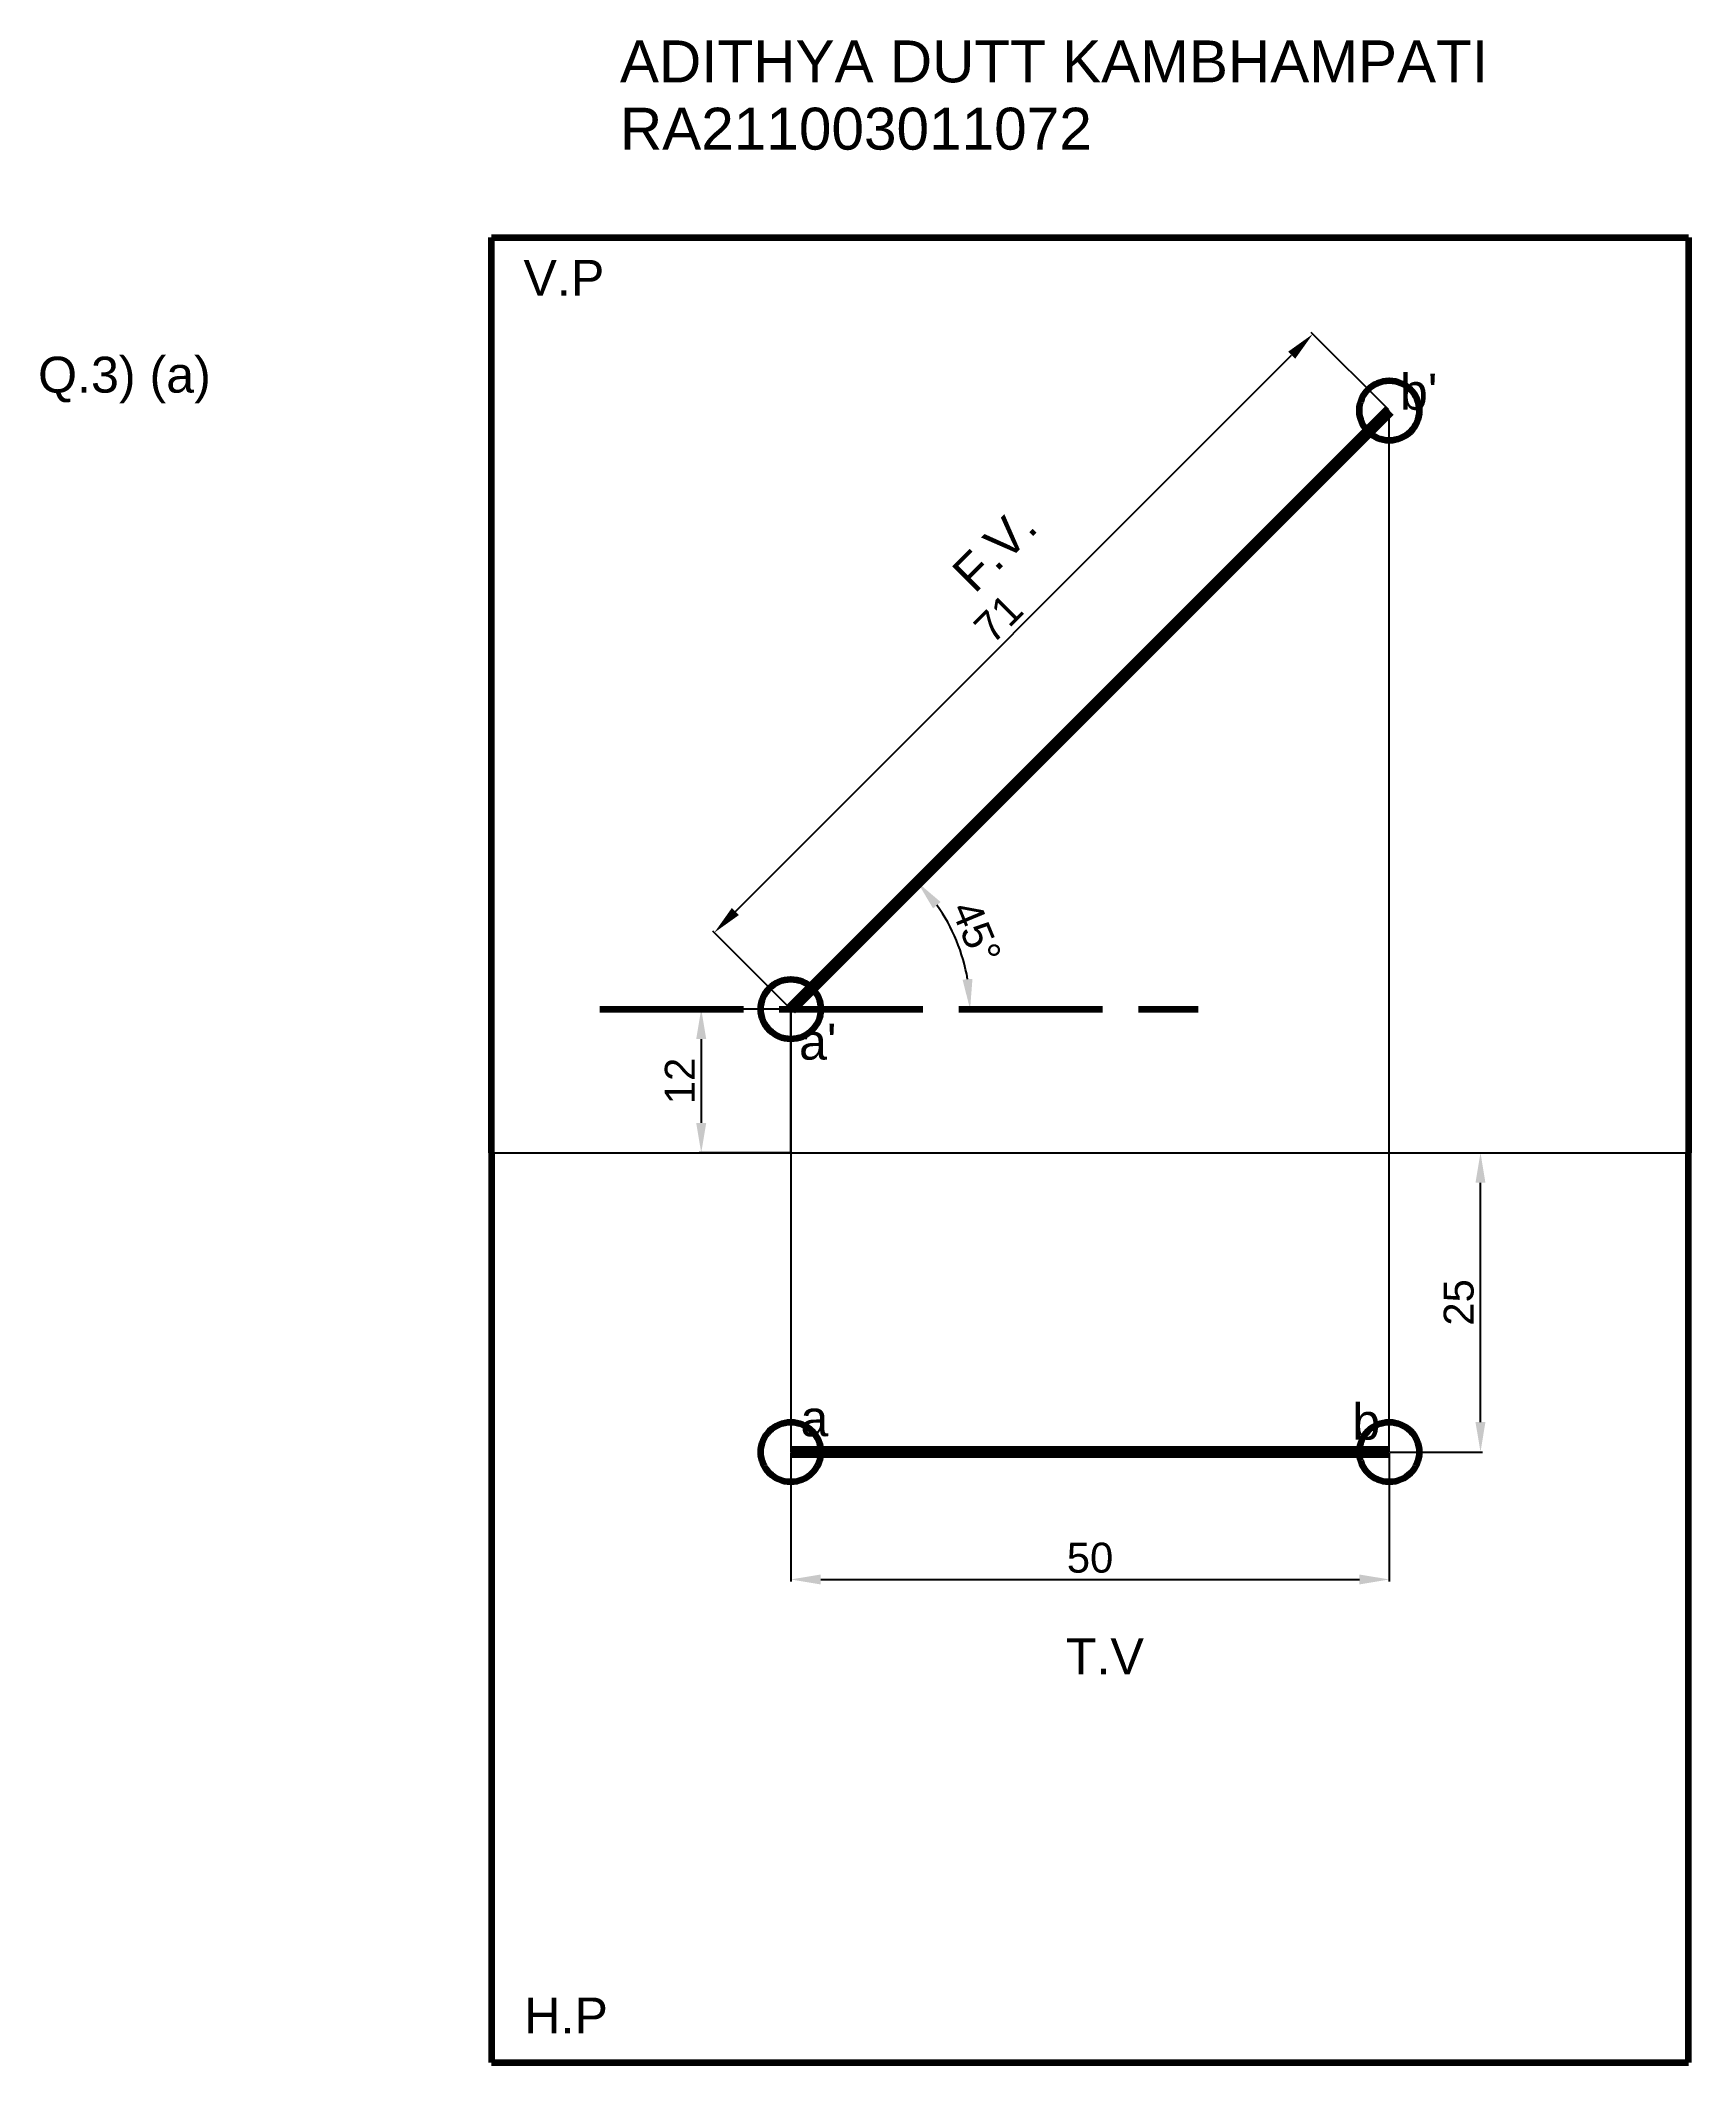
# Model space of a CAD drawing. Header units: millimetres. Extents: x 87 to 225, y 48 to 217.
import ezdxf

# ---------------------------------------------------------------- set-up
doc = ezdxf.new("R2010")
doc.units = ezdxf.units.MM
doc.header["$MEASUREMENT"] = 0
doc.header["$PDMODE"] = 33
doc.header["$PDSIZE"] = 5
doc.linetypes.add('ACAD_ISO02W100', pattern=[15, 12, -3])
doc.styles.get("Standard").update_dxf_attribs({"font": 'arial.ttf'})
doc.dimstyles.new('', dxfattribs={"dimtxt": 2.5, "dimasz": 2.5, "dimexe": 0.18, "dimexo": 0.0625, "dimgap": 0.53, "dimtad": 1, "dimdec": 0, "dimdsep": 46, "dimtxsty": 'Standard', "dimcen": 2.5, "dimadec": 0, "dimazin": 0, "dimtfac": 1, "dimtdec": 0, "dimtmove": 0, "dimatfit": 3, "dimfxl": 1, "dimtolj": 1, "dimtzin": 0, "dimarcsym": 0})

# ---------------------------------------------------------------- blocks, each defined once
blk = doc.blocks.new('*D2')
at = {"color": 0, "linetype": 'ByBlock', "lineweight": -2, "transparency": 16777216}
for p, q in [((149.75, 98.53), (149.75, 87.77)), ((199.75, 98.53), (199.75, 87.77)), ((152.25, 87.95), (197.25, 87.95))]:
    blk.add_line(p, q, dxfattribs=at)
at = {"color": 0, "lineweight": 100, "transparency": 16777216}
for points in [[(152.25, 88.36), (152.25, 87.53), (149.75, 87.95)], [(197.25, 88.36), (197.25, 87.53), (199.75, 87.95)]]:
    blk.add_solid(points, dxfattribs=at)
at = {"layer": 'Defpoints', "color": 0, "lineweight": 100, "transparency": 16777216}
for p in [(149.75, 98.59), (199.75, 98.59), (199.75, 87.95)]:
    blk.add_point(p, dxfattribs=at)
at = {"color": 0, "lineweight": 100, "transparency": 16777216, "insert": (174.75, 89.75), "char_height": 2.5, "attachment_point": 5}
blk.add_mtext('\\A1;50', dxfattribs=at)
blk = doc.blocks.new('*D3')
at = {"color": 0, "linetype": 'ByBlock', "lineweight": -2, "transparency": 16777216}
for p, q in [((199.81, 123.59), (207.55, 123.59)), ((207.37, 101.09), (207.37, 121.09)), ((199.81, 98.59), (207.55, 98.59))]:
    blk.add_line(p, q, dxfattribs=at)
at = {"color": 0, "lineweight": 100, "transparency": 16777216}
for points in [[(206.95, 121.09), (207.78, 121.09), (207.37, 123.59)], [(206.95, 101.09), (207.78, 101.09), (207.37, 98.59)]]:
    blk.add_solid(points, dxfattribs=at)
at = {"layer": 'Defpoints', "color": 0, "lineweight": 100, "transparency": 16777216}
for p in [(199.75, 123.59), (207.37, 123.59), (199.75, 98.59)]:
    blk.add_point(p, dxfattribs=at)
at = {"color": 0, "lineweight": 100, "transparency": 16777216, "insert": (205.56, 111.09), "char_height": 2.5, "attachment_point": 5, "rotation": 90}
blk.add_mtext('\\A1;25', dxfattribs=at)
blk = doc.blocks.new('*D4')
at = {"color": 0, "linetype": 'ByBlock', "lineweight": -2, "transparency": 16777216}
for p, q in [((149.69, 135.59), (142.09, 135.59)), ((142.27, 133.09), (142.27, 126.09)), ((149.69, 123.59), (142.09, 123.59))]:
    blk.add_line(p, q, dxfattribs=at)
at = {"color": 0, "lineweight": 100, "transparency": 16777216}
for points in [[(141.85, 133.09), (142.69, 133.09), (142.27, 135.59)], [(141.85, 126.09), (142.69, 126.09), (142.27, 123.59)]]:
    blk.add_solid(points, dxfattribs=at)
at = {"layer": 'Defpoints', "color": 0, "lineweight": 100, "transparency": 16777216}
for p in [(149.75, 135.59), (142.27, 123.59), (149.75, 123.59)]:
    blk.add_point(p, dxfattribs=at)
at = {"color": 0, "lineweight": 100, "transparency": 16777216, "insert": (140.48, 129.59), "char_height": 2.5, "attachment_point": 5, "rotation": 90}
blk.add_mtext('\\A1;12', dxfattribs=at)
blk = doc.blocks.new('*D5')
at = {"color": 0, "linetype": 'ByBlock', "lineweight": -2, "transparency": 16777216}
blk.add_arc((149.75, 135.59), 14.98, 9.5754, 35.4246, dxfattribs=at)
at = {"color": 0, "lineweight": 100, "transparency": 16777216}
for points in [[(161.64, 144), (162.27, 144.54), (160.34, 146.18)], [(164.93, 138.12), (164.1, 138.05), (164.73, 135.59)]]:
    blk.add_solid(points, dxfattribs=at)
at = {"layer": 'Defpoints', "color": 0, "lineweight": 100, "transparency": 16777216}
for p in [(199.75, 185.59), (164.22, 139.47), (133.79, 135.59), (149.75, 135.59), (183.79, 135.59)]:
    blk.add_point(p, dxfattribs=at)
at = {"color": 0, "lineweight": 100, "transparency": 16777216, "insert": (165.25, 142.01), "char_height": 2.5, "attachment_point": 5, "rotation": 292.5}
blk.add_mtext('\\A1;45°', dxfattribs=at)
blk = doc.blocks.new('*D6')
at = {"color": 0, "linetype": 'ByBlock', "lineweight": -2, "transparency": 16777216}
for p, q in [((199.71, 185.64), (193.23, 192.11)), ((145.13, 143.75), (191.59, 190.21)), ((149.71, 135.64), (143.23, 142.11))]:
    blk.add_line(p, q, dxfattribs=at)
at = {"color": 0, "lineweight": 100, "transparency": 16777216}
for points in [[(191.3, 190.51), (191.89, 189.92), (193.36, 191.98)], [(144.83, 144.04), (145.42, 143.45), (143.36, 141.98)]]:
    blk.add_solid(points, dxfattribs=at)
at = {"layer": 'Defpoints', "color": 0, "lineweight": 100, "transparency": 16777216}
for p in [(193.36, 191.98), (199.75, 185.59), (149.75, 135.59)]:
    blk.add_point(p, dxfattribs=at)
at = {"color": 0, "lineweight": 100, "transparency": 16777216, "insert": (167.1, 168.24), "char_height": 2.5, "attachment_point": 5, "rotation": 45}
blk.add_mtext('\\A1;71', dxfattribs=at)

msp = doc.modelspace()

# ---------------------------------------------------------------- linework, layer by layer
at = {"lineweight": 100}
for p, q in [((124.75, 200.05), (224.75, 200.05)), ((124.75, 123.59), (124.75, 200.05)), ((224.75, 200.05), (224.75, 123.59)), ((124.75, 123.59), (124.75, 47.59)), ((224.75, 47.59), (224.75, 123.59)), ((124.75, 47.59), (224.75, 47.59))]:
    msp.add_line(p, q, dxfattribs=at)
for p, q in [((199.75, 123.59), (199.75, 185.59)), ((149.75, 123.59), (149.75, 135.59)), ((149.75, 135.59), (149.75, 123.59)), ((124.75, 123.59), (224.75, 123.59)), ((124.75, 123.59), (149.75, 123.59)), ((149.75, 123.59), (149.75, 98.59)), ((199.75, 98.59), (199.75, 123.59))]:
    msp.add_line(p, q)
at = {"linetype": 'ACAD_ISO02W100', "lineweight": 100}
msp.add_line((133.79, 135.59), (183.79, 135.59), dxfattribs=at)
at = {"color": 1, "const_width": 1}
msp.add_lwpolyline([(149.75, 135.59), (199.75, 185.59)], dxfattribs=at)
at = {"const_width": 1}
msp.add_lwpolyline([(149.75, 98.59), (199.75, 98.59)], dxfattribs=at)
at = {"lineweight": 100}
for p in [(199.75, 185.59), (149.75, 135.59), (149.75, 98.59), (199.75, 98.59)]:
    msp.add_point(p, dxfattribs=at)

# ---------------------------------------------------------------- texts
for s, height, p in [('ADITHYA DUTT KAMBHAMPATI', 3.5, (135.48, 213.01)), ('RA211003011072', 3.5, (135.48, 207.39)), ('V.P', 3, (127.42, 195.18)), ('Q.3) (a)', 3, (86.87, 187.09)), ("b'", 3, (200.64, 185.66)), ("a'", 3, (150.44, 131.37)), ('a', 3, (150.56, 99.91)), ('b', 3, (196.66, 99.63)), ('T.V', 3, (172.73, 80.02)), ('H.P', 3, (127.49, 50.02))]:
    msp.add_text(s, height=height, dxfattribs=at).set_placement(p)
msp.add_text('F.V.', height=3, rotation=45, dxfattribs=at).set_placement((165.12, 170.22))

# ---------------------------------------------------------------- dimensions: what is measured, and where the dimension line sits
dim = msp.add_aligned_dim(p1=(149.75, 135.59), p2=(199.75, 185.59), distance=9.03, dimstyle='', dxfattribs=at)
dim.commit()
dim.dimension.update_dxf_attribs({"geometry": '*D6', "text_midpoint": (167.1, 168.24)})
dim = msp.add_angular_dim_2l(base=(164.22, 139.47), line1=((149.75, 135.59), (199.75, 185.59)), line2=((133.79, 135.59), (183.79, 135.59)), dimstyle='', dxfattribs=at)
dim.commit()
dim.dimension.update_dxf_attribs({"geometry": '*D5', "text_midpoint": (165.25, 142.01)})
for base, p1, p2, picture, middle in [((142.27, 123.59), (149.75, 135.59), (149.75, 123.59), '*D4', (140.48, 129.59)), ((207.37, 123.59), (199.75, 98.59), (199.75, 123.59), '*D3', (205.56, 111.09))]:
    dim = msp.add_linear_dim(base=base, p1=p1, p2=p2, angle=90, dimstyle='', dxfattribs=at)
    dim.commit()
    dim.dimension.update_dxf_attribs({"geometry": picture, "text_midpoint": middle})
dim = msp.add_linear_dim(base=(199.75, 87.95), p1=(149.75, 98.59), p2=(199.75, 98.59), dimstyle='', dxfattribs=at)
dim.commit()
dim.dimension.update_dxf_attribs({"geometry": '*D2', "text_midpoint": (174.75, 89.75)})

doc.saveas('drawing.dxf')
